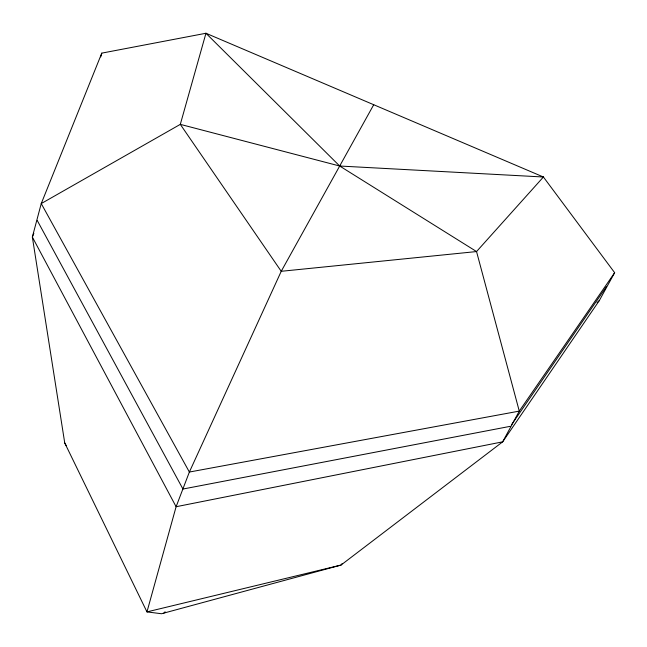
<?xml version="1.0" encoding="UTF-8"?>
<svg xmlns="http://www.w3.org/2000/svg" width="647" height="647" viewBox="0 0 647 647"><rect width="100%" height="100%" fill="white"/><g stroke="black" fill="none" stroke-linecap="round" stroke-linejoin="round"><path stroke-width="0.97" d="M100.746 56.912L101.789 53.127L205.956 33.264L543.415 177.003L614.65 272.694L599.308 300.58L502.67 441.836L341.009 565.074L161.515 613.736L146.966 611.9L64.74 442.977L32.35 237.053L41.246 203.579L101.789 53.127M33.838 233.308L32.35 237.053L176.105 506.722L146.966 611.9L341.009 565.074L342.223 563.472M373.723 104.725L281.235 271.295L189.369 472.043L176.105 506.722L502.67 441.836L519.274 411.112L614.65 272.694M511.591 424.634L606.368 286.726M163.853 613.162L165.098 611.763M597.052 302.61L599.308 300.58M510.451 426.292L182.947 489.035L37.291 220.578M64.74 442.977L66.237 445.613M205.956 33.264L180.311 124.361L41.246 203.579L189.369 472.043L519.274 411.112L476.54 251.562L339.691 166.02L205.956 33.264M543.415 177.003L476.54 251.562L281.235 271.295L180.311 124.361L339.691 166.02L543.415 177.003"/></g></svg>
